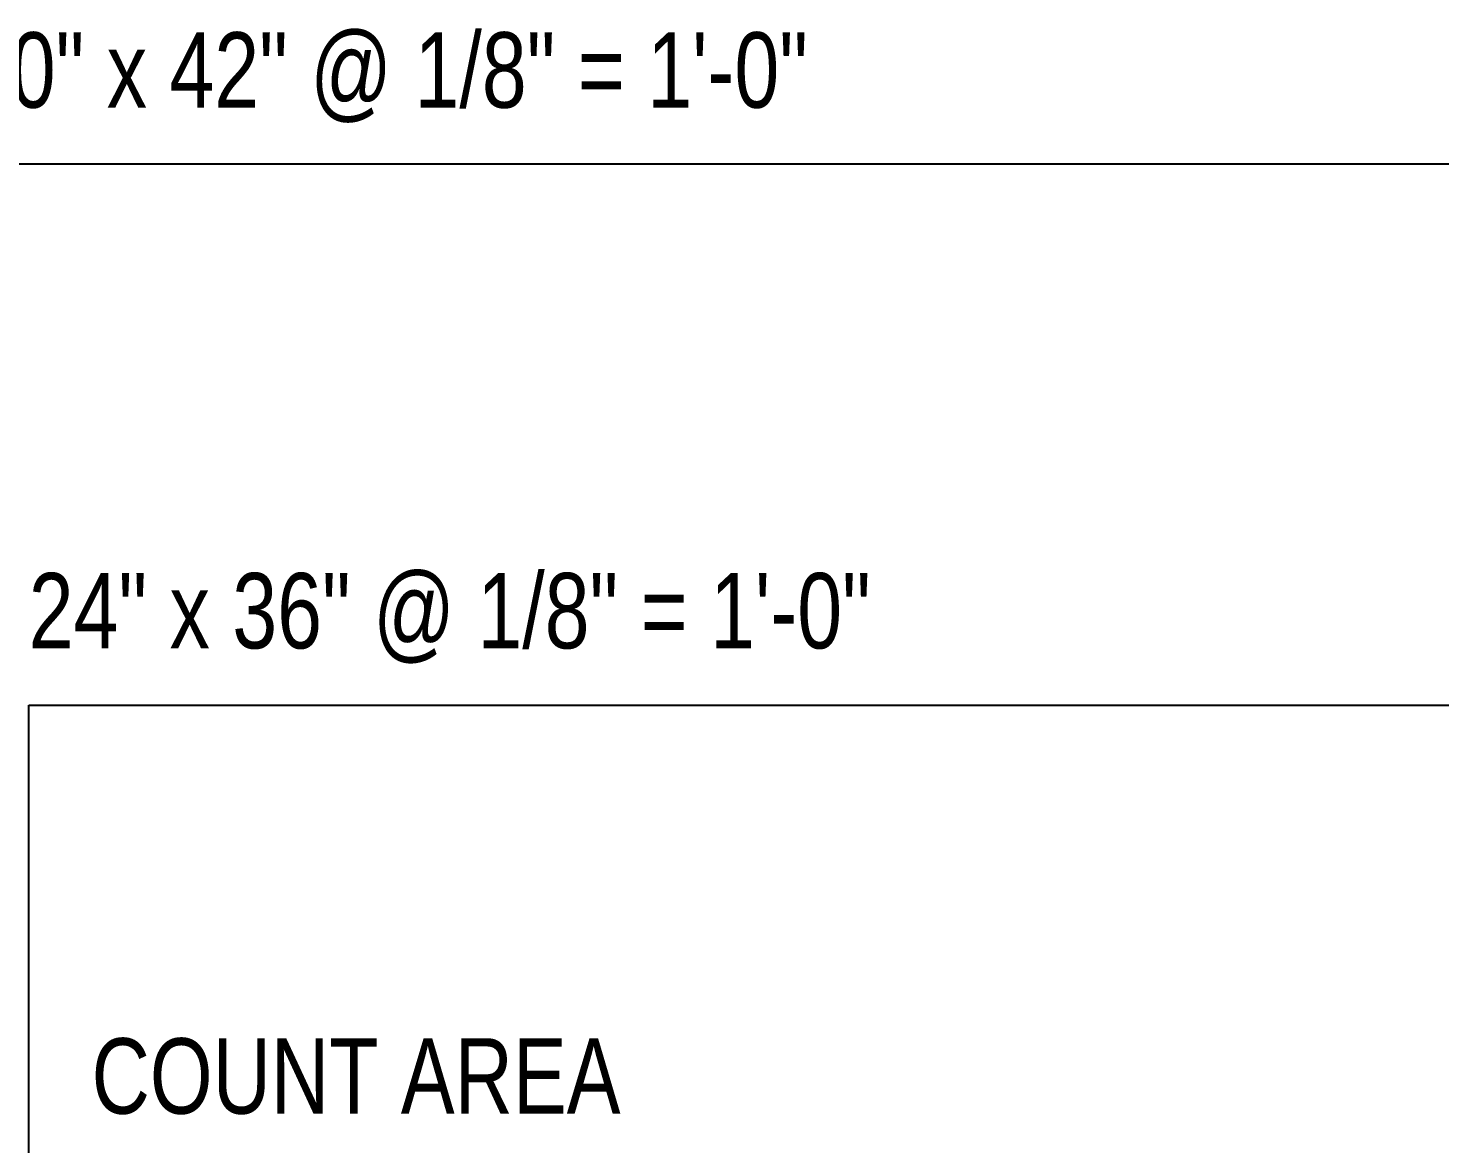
# Model space of a CAD drawing. Header units: inches. Extents: x -2048 to 3912, y -2355 to 2890.
# Drawn here: x -61 to 1287, y 1825 to 2890 of the extents above; entities that cross this region are included whole.
import ezdxf

# ---------------------------------------------------------------- set-up
doc = ezdxf.new("R2010")
doc.units = ezdxf.units.IN
doc.header["$MEASUREMENT"] = 0
doc.layers.get('Defpoints').update_dxf_attribs({"color": 214})
doc.layers.add('0-CountArea', color=253, linetype='Continuous', plot=False, transparency=0.5)
doc.styles.add('AG_x_Century Gothic', font='GOTHIC.TTF', dxfattribs={"width": 0.8})

msp = doc.modelspace()

# ---------------------------------------------------------------- linework, layer by layer
at = {"layer": 'Defpoints'}
for points in [[(-120, -120), (3912, -120), (3912, 2760), (-120, 2760)], [(-60, 2244), (3396, 2244), (3396, -60), (-60, -60)]]:
    msp.add_lwpolyline(points, close=True, dxfattribs=at)

# ---------------------------------------------------------------- texts
at = {"layer": '0-CountArea', "style": 'AG_x_Century Gothic', "width": 0.8}
msp.add_text('COUNT AREA', height=72, dxfattribs=at).set_placement((0, 1854))
at = {"layer": 'Defpoints', "style": 'AG_x_Century Gothic', "width": 0.8}
for s, p in [('30" x 42" @ 1/8" = 1\'-0"', (-120, 2814)), ('24" x 36" @ 1/8" = 1\'-0"', (-60, 2298))]:
    msp.add_text(s, height=72, dxfattribs=at).set_placement(p)

doc.saveas('drawing.dxf')
